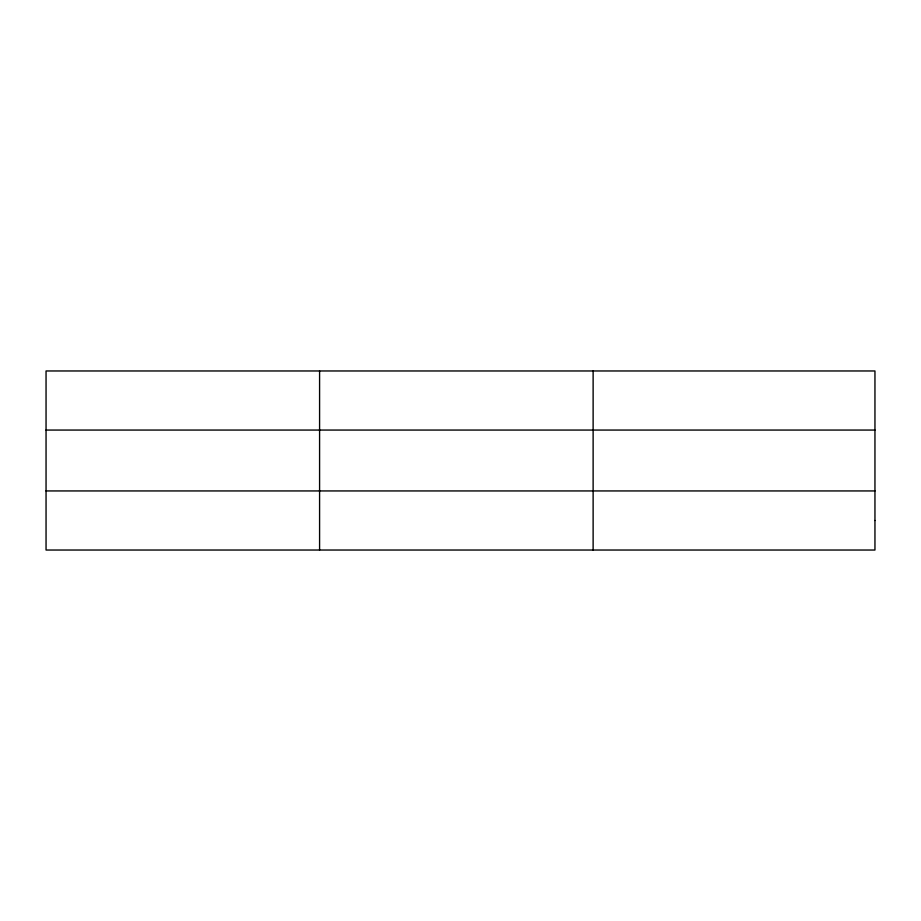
<?xml version="1.0" encoding="UTF-8"?>
<svg xmlns="http://www.w3.org/2000/svg" width="921" height="921" viewBox="0 0 921 921"><rect width="100%" height="100%" fill="white"/><g stroke="black" fill="none" stroke-linecap="round" stroke-linejoin="round"><path stroke-width="1.38" d="M319.587 550.033L319.587 370.967M593.124 550.033L593.124 370.967M46.05 430.061L874.95 430.061M46.05 490.939L874.95 490.939M874.95 520.492L874.95 550.033L46.05 550.033L46.05 370.967L874.95 370.967L874.95 520.492"/></g></svg>
